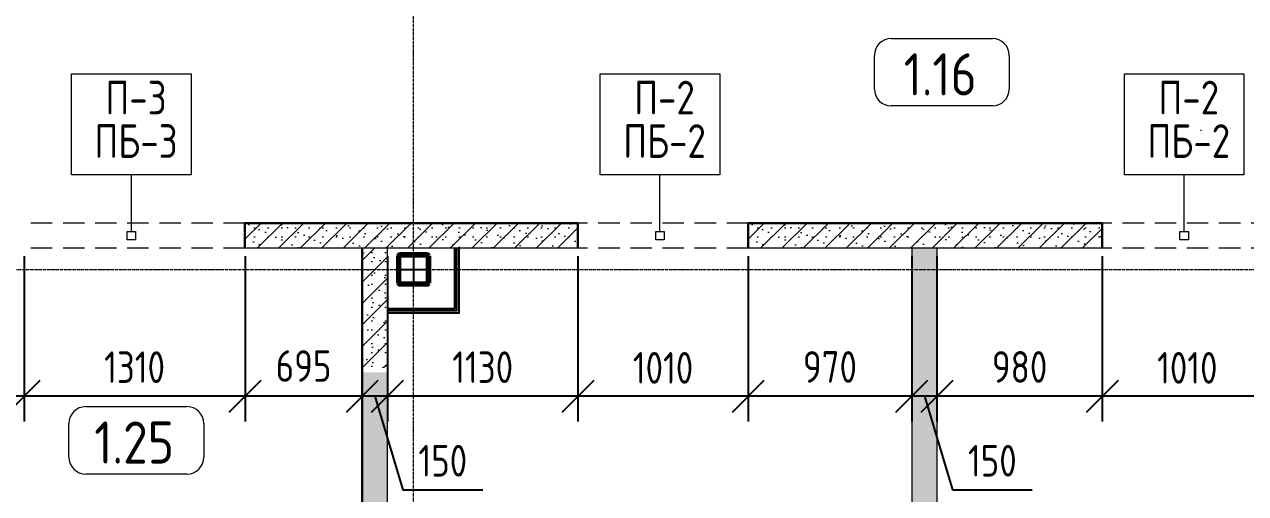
# Model space of a CAD drawing. Header units: millimetres. Extents: x -3689 to 3021565, y -698052 to -604547.
# Drawn here: x 2694788 to 2702032, y -642841 to -640056 of the extents above; entities that cross this region are included whole.
import ezdxf

# ---------------------------------------------------------------- set-up
doc = ezdxf.new("R2010")
doc.units = ezdxf.units.MM
doc.header["$PDMODE"] = 35
for name, pattern in [('_ШПТ__20_т__2_5__Линия сетки', [25, 20, -2.5, 0, -2.5]), ('CENTER', [50.8, 31.75, -6.35, 6.35, -6.35]), ('GOST2.303 5', [24, 20, -1.5, 1, -1.5]), ('невидимаяX2', [19.05, 12.7, -6.35])]:
    doc.linetypes.add(name, pattern=pattern)
doc.layers.get('0').update_dxf_attribs({"lineweight": 0})
doc.layers.get('Defpoints').update_dxf_attribs({"color": 4})
for name, color, linetype in [('_1-1_ Внутренние стены', 7, 'Continuous'), ('_4-3_ маркировка на кладочных планах АР', 7, 'Continuous'), ('Новы ГКЛ', 211, 'Continuous')]:
    doc.layers.add(name, color=color, linetype=linetype)
doc.layers.add('Вспомогательные', color=6, linetype='Continuous', plot=False)
for name, color, linetype, lineweight in [('Высотные отметки', 7, 'Continuous', 9), ('Марки помещений', 7, 'Continuous', 20), ('ОСИ', 251, 'CENTER', 18), ('Размерные', 45, 'Continuous', 15), ('Размеры', 82, 'Continuous', 9), ('Стены', 7, 'Continuous', 18), ('Стены разрез', 7, 'Continuous', 30), ('Типовые аннотации', 7, 'Continuous', 18)]:
    doc.layers.add(name, color=color, linetype=linetype, lineweight=lineweight)
doc.styles.add('GOST Common_1', font='GOST_Common.ttf', dxfattribs={"width": 0.9, "height": 210})
doc.styles.add('ГОСТ 2.304', font='CS_Gost2304.shx')
doc.styles.add('стиль1', font='isocpeur.ttf')
doc.dimstyles.new('СПДС', dxfattribs={"dimscale": 100, "dimtxt": 2.5, "dimasz": 2.5, "dimexe": 2, "dimexo": 0.625, "dimgap": 1, "dimtad": 1, "dimdec": 0, "dimtxsty": 'ГОСТ 2.304', "dimblk": 'OBLIQUE', "dimblk1": 'OBLIQUE', "dimblk2": 'OBLIQUE', "dimcen": 2.5, "dimdle": 2, "dimadec": 0, "dimazin": 2, "dimtfac": 0.75, "dimtdec": 4, "dimtmove": 1, "dimatfit": 3, "dimfxl": 1, "dimtfill": 1, "dimtolj": 1, "dimarcsym": 1})

# ---------------------------------------------------------------- blocks, each defined once
blk = doc.blocks.new('050_Марка_Помещение_ОдноЗначение - Номер в прямоугольнике-676399-_О__L1_0_000_')
at = {"layer": 'Типовые аннотации', "lineweight": 9}
for p, q in [((-3, 2), (3, 2)), ((-4, -1), (-4, 1)), ((4, 1), (4, -1)), ((3, -2), (-3, -2))]:
    blk.add_line(p, q, dxfattribs=at)
for centre, start, end in [((-3, 1), 90, 180), ((3, 1), 360, 90), ((-3, -1), 180, 270), ((3, -1), 270, 0)]:
    blk.add_arc(centre, 1, start, end, dxfattribs=at)
blk = doc.blocks.new('к4')
at = {"color": 0, "linetype": 'Continuous', "lineweight": 60, "ltscale": 150}
for p, q in [((4150607.8, 536606.2), (4150607.8, 536766.2)), ((4150612.8, 536606.2), (4150612.8, 536766.2)), ((4150617.8, 536776.2), (4150777.8, 536776.2)), ((4150617.8, 536771.2), (4150777.8, 536771.2)), ((4150782.8, 536766.2), (4150782.8, 536606.2)), ((4150787.8, 536766.2), (4150787.8, 536606.2)), ((4150777.8, 536601.2), (4150617.8, 536601.2)), ((4150777.8, 536596.2), (4150617.8, 536596.2))]:
    blk.add_line(p, q, dxfattribs=at)
at = {"color": 0, "linetype": 'GOST2.303 5', "lineweight": 25, "ltscale": 150}
for p, q in [((4150697.8, 536778.2), (4150697.8, 536594.2)), ((4150605.8, 536686.2), (4150789.8, 536686.2))]:
    blk.add_line(p, q, dxfattribs=at)
at = {"color": 0, "linetype": 'Continuous', "lineweight": 60, "ltscale": 150}
for centre, radius, start, end in [((4150617.8, 536766.2), 10, 90, 180), ((4150617.8, 536766.2), 5, 90, 180), ((4150777.8, 536766.2), 10, 0, 90), ((4150777.8, 536766.2), 5, 0, 90), ((4150617.8, 536606.2), 10, 180, 270), ((4150617.8, 536606.2), 5, 180, 270), ((4150777.8, 536606.2), 5, 270, 0), ((4150777.8, 536606.2), 10, 270, 0)]:
    blk.add_arc(centre, radius, start, end, dxfattribs=at)
at = {"layer": 'Вспомогательные', "color": 0, "ltscale": 10}
blk.add_line((4150612.8, 536686.2), (4150782.8, 536686.2), dxfattribs=at)
blk = doc.blocks.new('_Oblique')
at = {"color": 0, "linetype": 'ByBlock', "lineweight": -2}
blk.add_line((-0.5, -0.5), (0.5, 0.5), dxfattribs=at)
blk = doc.blocks.new('*D447')
at = {"layer": 'Defpoints', "color": 0, "ltscale": 75, "transparency": 16777216}
for p in [(2701181.8, -641385.6), (2702191.8, -641385.6), (2701181.8, -642263.7)]:
    blk.add_point(p, dxfattribs=at)
at = {"layer": 'Размеры', "color": 0, "lineweight": -2, "ltscale": 75, "transparency": 16777216}
for p, q in [((2701181.8, -641432.4), (2701181.8, -642413.7)), ((2702191.8, -641432.4), (2702191.8, -642413.7)), ((2702341.8, -642263.7), (2701031.8, -642263.7))]:
    blk.add_line(p, q, dxfattribs=at)
at = {"layer": 'Размеры', "color": 0, "lineweight": -2, "ltscale": 75, "transparency": 16777216, "xscale": 187.5, "yscale": 187.5, "zscale": 187.5, "rotation": 180}
blk.add_blockref('_Oblique', (2701181.8, -642263.7), dxfattribs=at)
at = {"layer": 'Размеры', "color": 0, "lineweight": -2, "ltscale": 75, "transparency": 16777216, "xscale": 187.5, "yscale": 187.5, "zscale": 187.5}
blk.add_blockref('_Oblique', (2702191.8, -642263.7), dxfattribs=at)
at = {"layer": 'Размеры', "color": 0, "ltscale": 75, "transparency": 16777216, "insert": (2701686.8, -642095), "char_height": 187.5, "attachment_point": 5, "style": 'ГОСТ 2.304', "bg_fill": 3, "box_fill_scale": 1.1, "bg_fill_color": 256, "bg_fill_true_color": 13158600, "bg_fill_transparency": 0}
blk.add_mtext('\\A1;1010', dxfattribs=at)
blk = doc.blocks.new('*D448')
at = {"layer": 'Defpoints', "color": 0, "ltscale": 75, "transparency": 16777216}
for p in [(2700201.8, -641385.6), (2701181.8, -641385.6), (2700201.8, -642263.7)]:
    blk.add_point(p, dxfattribs=at)
at = {"layer": 'Размеры', "color": 0, "lineweight": -2, "ltscale": 75, "transparency": 16777216}
for p, q in [((2700201.8, -641432.4), (2700201.8, -642413.7)), ((2701181.8, -641432.4), (2701181.8, -642413.7)), ((2701331.8, -642263.7), (2700051.8, -642263.7))]:
    blk.add_line(p, q, dxfattribs=at)
at = {"layer": 'Размеры', "color": 0, "lineweight": -2, "ltscale": 75, "transparency": 16777216, "xscale": 187.5, "yscale": 187.5, "zscale": 187.5, "rotation": 180}
blk.add_blockref('_Oblique', (2700201.8, -642263.7), dxfattribs=at)
at = {"layer": 'Размеры', "color": 0, "lineweight": -2, "ltscale": 75, "transparency": 16777216, "xscale": 187.5, "yscale": 187.5, "zscale": 187.5}
blk.add_blockref('_Oblique', (2701181.8, -642263.7), dxfattribs=at)
at = {"layer": 'Размеры', "color": 0, "ltscale": 75, "transparency": 16777216, "insert": (2700691.8, -642089.6), "char_height": 187.5, "attachment_point": 5, "style": 'ГОСТ 2.304', "bg_fill": 3, "box_fill_scale": 1.1, "bg_fill_color": 256, "bg_fill_true_color": 13158600, "bg_fill_transparency": 0}
blk.add_mtext('\\A1;980', dxfattribs=at)
blk = doc.blocks.new('*D449')
at = {"layer": 'Defpoints', "color": 0, "ltscale": 75, "transparency": 16777216}
for p in [(2700051.8, -641385.6), (2700201.8, -641385.6), (2700051.8, -642263.7)]:
    blk.add_point(p, dxfattribs=at)
at = {"layer": 'Размеры', "color": 0, "lineweight": -2, "ltscale": 75, "transparency": 16777216}
for p, q in [((2700051.8, -641432.4), (2700051.8, -642413.7)), ((2700201.8, -641432.4), (2700201.8, -642413.7)), ((2700351.8, -642263.7), (2699901.8, -642263.7)), ((2700126.8, -642263.7), (2700293.4, -642819.1)), ((2700293.4, -642819.1), (2700766.8, -642819.1))]:
    blk.add_line(p, q, dxfattribs=at)
at = {"layer": 'Размеры', "color": 0, "lineweight": -2, "ltscale": 75, "transparency": 16777216, "xscale": 187.5, "yscale": 187.5, "zscale": 187.5, "rotation": 180}
blk.add_blockref('_Oblique', (2700051.8, -642263.7), dxfattribs=at)
at = {"layer": 'Размеры', "color": 0, "lineweight": -2, "ltscale": 75, "transparency": 16777216, "xscale": 187.5, "yscale": 187.5, "zscale": 187.5}
blk.add_blockref('_Oblique', (2700201.8, -642263.7), dxfattribs=at)
at = {"layer": 'Размеры', "color": 0, "ltscale": 75, "transparency": 16777216, "insert": (2700530.1, -642646.5), "char_height": 187.5, "attachment_point": 5, "style": 'ГОСТ 2.304', "bg_fill": 3, "box_fill_scale": 1.1, "bg_fill_color": 256, "bg_fill_true_color": 13158600, "bg_fill_transparency": 0}
blk.add_mtext('\\A1;150', dxfattribs=at)
blk = doc.blocks.new('*D450')
at = {"layer": 'Defpoints', "color": 0, "ltscale": 75, "transparency": 16777216}
for p in [(2699081.8, -641385.6), (2700051.8, -641385.6), (2699081.8, -642263.7)]:
    blk.add_point(p, dxfattribs=at)
at = {"layer": 'Размеры', "color": 0, "lineweight": -2, "ltscale": 75, "transparency": 16777216}
for p, q in [((2699081.8, -641432.4), (2699081.8, -642413.7)), ((2700051.8, -641432.4), (2700051.8, -642413.7)), ((2700201.8, -642263.7), (2698931.8, -642263.7))]:
    blk.add_line(p, q, dxfattribs=at)
at = {"layer": 'Размеры', "color": 0, "lineweight": -2, "ltscale": 75, "transparency": 16777216, "xscale": 187.5, "yscale": 187.5, "zscale": 187.5, "rotation": 180}
blk.add_blockref('_Oblique', (2699081.8, -642263.7), dxfattribs=at)
at = {"layer": 'Размеры', "color": 0, "lineweight": -2, "ltscale": 75, "transparency": 16777216, "xscale": 187.5, "yscale": 187.5, "zscale": 187.5}
blk.add_blockref('_Oblique', (2700051.8, -642263.7), dxfattribs=at)
at = {"layer": 'Размеры', "color": 0, "ltscale": 75, "transparency": 16777216, "insert": (2699566.8, -642089.6), "char_height": 187.5, "attachment_point": 5, "style": 'ГОСТ 2.304', "bg_fill": 3, "box_fill_scale": 1.1, "bg_fill_color": 256, "bg_fill_true_color": 13158600, "bg_fill_transparency": 0}
blk.add_mtext('\\A1;970', dxfattribs=at)
blk = doc.blocks.new('*D451')
at = {"layer": 'Defpoints', "color": 0, "ltscale": 75, "transparency": 16777216}
for p in [(2698071.8, -641385.6), (2699081.8, -641385.6), (2698071.8, -642263.7)]:
    blk.add_point(p, dxfattribs=at)
at = {"layer": 'Размеры', "color": 0, "lineweight": -2, "ltscale": 75, "transparency": 16777216}
for p, q in [((2698071.8, -641432.4), (2698071.8, -642413.7)), ((2699081.8, -641432.4), (2699081.8, -642413.7)), ((2699231.8, -642263.7), (2697921.8, -642263.7))]:
    blk.add_line(p, q, dxfattribs=at)
at = {"layer": 'Размеры', "color": 0, "lineweight": -2, "ltscale": 75, "transparency": 16777216, "xscale": 187.5, "yscale": 187.5, "zscale": 187.5, "rotation": 180}
blk.add_blockref('_Oblique', (2698071.8, -642263.7), dxfattribs=at)
at = {"layer": 'Размеры', "color": 0, "lineweight": -2, "ltscale": 75, "transparency": 16777216, "xscale": 187.5, "yscale": 187.5, "zscale": 187.5}
blk.add_blockref('_Oblique', (2699081.8, -642263.7), dxfattribs=at)
at = {"layer": 'Размеры', "color": 0, "ltscale": 75, "transparency": 16777216, "insert": (2698576.8, -642095), "char_height": 187.5, "attachment_point": 5, "style": 'ГОСТ 2.304', "bg_fill": 3, "box_fill_scale": 1.1, "bg_fill_color": 256, "bg_fill_true_color": 13158600, "bg_fill_transparency": 0}
blk.add_mtext('\\A1;1010', dxfattribs=at)
blk = doc.blocks.new('*D452')
at = {"layer": 'Defpoints', "color": 0, "ltscale": 75, "transparency": 16777216}
for p in [(2696941.8, -641385.6), (2698071.8, -641385.6), (2696941.8, -642263.7)]:
    blk.add_point(p, dxfattribs=at)
at = {"layer": 'Размеры', "color": 0, "lineweight": -2, "ltscale": 75, "transparency": 16777216}
for p, q in [((2696941.8, -641432.4), (2696941.8, -642413.7)), ((2698071.8, -641432.4), (2698071.8, -642413.7)), ((2698221.8, -642263.7), (2696791.8, -642263.7))]:
    blk.add_line(p, q, dxfattribs=at)
at = {"layer": 'Размеры', "color": 0, "lineweight": -2, "ltscale": 75, "transparency": 16777216, "xscale": 187.5, "yscale": 187.5, "zscale": 187.5, "rotation": 180}
blk.add_blockref('_Oblique', (2696941.8, -642263.7), dxfattribs=at)
at = {"layer": 'Размеры', "color": 0, "lineweight": -2, "ltscale": 75, "transparency": 16777216, "xscale": 187.5, "yscale": 187.5, "zscale": 187.5}
blk.add_blockref('_Oblique', (2698071.8, -642263.7), dxfattribs=at)
at = {"layer": 'Размеры', "color": 0, "ltscale": 75, "transparency": 16777216, "insert": (2697506.8, -642091.1), "char_height": 187.5, "attachment_point": 5, "style": 'ГОСТ 2.304', "bg_fill": 3, "box_fill_scale": 1.1, "bg_fill_color": 256, "bg_fill_true_color": 13158600, "bg_fill_transparency": 0}
blk.add_mtext('\\A1;1130', dxfattribs=at)
blk = doc.blocks.new('*D453')
at = {"layer": 'Defpoints', "color": 0, "ltscale": 75, "transparency": 16777216}
for p in [(2696791.8, -641385.6), (2696941.8, -641385.6), (2696791.8, -642263.7)]:
    blk.add_point(p, dxfattribs=at)
at = {"layer": 'Размеры', "color": 0, "lineweight": -2, "ltscale": 75, "transparency": 16777216}
for p, q in [((2696791.8, -641432.4), (2696791.8, -642413.7)), ((2696941.8, -641432.4), (2696941.8, -642413.7)), ((2697091.8, -642263.7), (2696641.8, -642263.7)), ((2696866.8, -642263.7), (2697033.4, -642819.1)), ((2697033.4, -642819.1), (2697506.8, -642819.1))]:
    blk.add_line(p, q, dxfattribs=at)
at = {"layer": 'Размеры', "color": 0, "lineweight": -2, "ltscale": 75, "transparency": 16777216, "xscale": 187.5, "yscale": 187.5, "zscale": 187.5, "rotation": 180}
blk.add_blockref('_Oblique', (2696791.8, -642263.7), dxfattribs=at)
at = {"layer": 'Размеры', "color": 0, "lineweight": -2, "ltscale": 75, "transparency": 16777216, "xscale": 187.5, "yscale": 187.5, "zscale": 187.5}
blk.add_blockref('_Oblique', (2696941.8, -642263.7), dxfattribs=at)
at = {"layer": 'Размеры', "color": 0, "ltscale": 75, "transparency": 16777216, "insert": (2697270.1, -642646.5), "char_height": 187.5, "attachment_point": 5, "style": 'ГОСТ 2.304', "bg_fill": 3, "box_fill_scale": 1.1, "bg_fill_color": 256, "bg_fill_true_color": 13158600, "bg_fill_transparency": 0}
blk.add_mtext('\\A1;150', dxfattribs=at)
blk = doc.blocks.new('*D454')
at = {"layer": 'Defpoints', "color": 0, "ltscale": 75, "transparency": 16777216}
for p in [(2696096.8, -641385.6), (2696791.8, -641385.6), (2696096.8, -642263.7)]:
    blk.add_point(p, dxfattribs=at)
at = {"layer": 'Размеры', "color": 0, "lineweight": -2, "ltscale": 75, "transparency": 16777216}
for p, q in [((2696096.8, -641432.4), (2696096.8, -642413.7)), ((2696791.8, -641432.4), (2696791.8, -642413.7)), ((2696941.8, -642263.7), (2695946.8, -642263.7))]:
    blk.add_line(p, q, dxfattribs=at)
at = {"layer": 'Размеры', "color": 0, "lineweight": -2, "ltscale": 75, "transparency": 16777216, "xscale": 187.5, "yscale": 187.5, "zscale": 187.5, "rotation": 180}
blk.add_blockref('_Oblique', (2696096.8, -642263.7), dxfattribs=at)
at = {"layer": 'Размеры', "color": 0, "lineweight": -2, "ltscale": 75, "transparency": 16777216, "xscale": 187.5, "yscale": 187.5, "zscale": 187.5}
blk.add_blockref('_Oblique', (2696791.8, -642263.7), dxfattribs=at)
at = {"layer": 'Размеры', "color": 0, "ltscale": 75, "transparency": 16777216, "insert": (2696444.3, -642084.1), "char_height": 187.5, "attachment_point": 5, "style": 'ГОСТ 2.304', "bg_fill": 3, "box_fill_scale": 1.1, "bg_fill_color": 256, "bg_fill_true_color": 13158600, "bg_fill_transparency": 0}
blk.add_mtext('\\A1;695', dxfattribs=at)
blk = doc.blocks.new('*D455')
at = {"layer": 'Defpoints', "color": 0, "ltscale": 75, "transparency": 16777216}
for p in [(2694786.8, -641385.6), (2696096.8, -641385.6), (2694786.8, -642263.7)]:
    blk.add_point(p, dxfattribs=at)
at = {"layer": 'Размеры', "color": 0, "lineweight": -2, "ltscale": 75, "transparency": 16777216}
for p, q in [((2694786.8, -641432.4), (2694786.8, -642413.7)), ((2696096.8, -641432.4), (2696096.8, -642413.7)), ((2696246.8, -642263.7), (2694636.8, -642263.7))]:
    blk.add_line(p, q, dxfattribs=at)
at = {"layer": 'Размеры', "color": 0, "lineweight": -2, "ltscale": 75, "transparency": 16777216, "xscale": 187.5, "yscale": 187.5, "zscale": 187.5, "rotation": 180}
blk.add_blockref('_Oblique', (2694786.8, -642263.7), dxfattribs=at)
at = {"layer": 'Размеры', "color": 0, "lineweight": -2, "ltscale": 75, "transparency": 16777216, "xscale": 187.5, "yscale": 187.5, "zscale": 187.5}
blk.add_blockref('_Oblique', (2696096.8, -642263.7), dxfattribs=at)
at = {"layer": 'Размеры', "color": 0, "ltscale": 75, "transparency": 16777216, "insert": (2695441.8, -642091.1), "char_height": 187.5, "attachment_point": 5, "style": 'ГОСТ 2.304', "bg_fill": 3, "box_fill_scale": 1.1, "bg_fill_color": 256, "bg_fill_true_color": 13158600, "bg_fill_transparency": 0}
blk.add_mtext('\\A1;1310', dxfattribs=at)
blk = doc.blocks.new('*D456')
at = {"layer": 'Defpoints', "color": 0, "ltscale": 75, "transparency": 16777216}
for p in [(2693996.8, -641385.6), (2694786.8, -641385.6), (2693996.8, -642263.7)]:
    blk.add_point(p, dxfattribs=at)
at = {"layer": 'Размеры', "color": 0, "lineweight": -2, "ltscale": 75, "transparency": 16777216}
for p, q in [((2693996.8, -641432.4), (2693996.8, -642413.7)), ((2694786.8, -641432.4), (2694786.8, -642413.7)), ((2694936.8, -642263.7), (2693846.8, -642263.7))]:
    blk.add_line(p, q, dxfattribs=at)
at = {"layer": 'Размеры', "color": 0, "lineweight": -2, "ltscale": 75, "transparency": 16777216, "xscale": 187.5, "yscale": 187.5, "zscale": 187.5, "rotation": 180}
blk.add_blockref('_Oblique', (2693996.8, -642263.7), dxfattribs=at)
at = {"layer": 'Размеры', "color": 0, "lineweight": -2, "ltscale": 75, "transparency": 16777216, "xscale": 187.5, "yscale": 187.5, "zscale": 187.5}
blk.add_blockref('_Oblique', (2694786.8, -642263.7), dxfattribs=at)
at = {"layer": 'Размеры', "color": 0, "ltscale": 75, "transparency": 16777216, "insert": (2694391.8, -642089.6), "char_height": 187.5, "attachment_point": 5, "style": 'ГОСТ 2.304', "bg_fill": 3, "box_fill_scale": 1.1, "bg_fill_color": 256, "bg_fill_true_color": 13158600, "bg_fill_transparency": 0}
blk.add_mtext('\\A1;790', dxfattribs=at)

msp = doc.modelspace()

# ---------------------------------------------------------------- linework, layer by layer
for p, q in [((2698071.7647, -641315.5597), (2698071.7647, -641335.5597)), ((2699081.7647, -641335.5597), (2699081.7647, -641315.5597)), ((2700051.7647, -641385.5597), (2700051.7647, -647656.5597)), ((2700201.7647, -641385.5597), (2700201.7647, -647656.5597))]:
    msp.add_line(p, q)
at = {"layer": '_4-3_ маркировка на кладочных планах АР', "color": 94, "linetype": 'Continuous', "lineweight": 0}
for p, q in [((2695068.529, -640348.7647), (2695777.8885, -640348.7647)), ((2695068.529, -640948.7647), (2695068.529, -640348.7647)), ((2695777.8885, -640348.7647), (2695777.8885, -640948.7647)), ((2698203.529, -640348.7647), (2698912.8885, -640348.7647)), ((2698203.529, -640948.7647), (2698203.529, -640348.7647)), ((2698912.8885, -640348.7647), (2698912.8885, -640948.7647)), ((2701313.529, -640348.7647), (2702022.8885, -640348.7647)), ((2701313.529, -640948.7647), (2701313.529, -640348.7647)), ((2702022.8885, -640348.7647), (2702022.8885, -640948.7647)), ((2695777.8885, -640948.7647), (2695068.529, -640948.7647)), ((2695423.2088, -641285.5597), (2695423.2088, -640948.7647)), ((2698912.8885, -640948.7647), (2698203.529, -640948.7647)), ((2698558.2088, -641285.5597), (2698558.2088, -640948.7647)), ((2702022.8885, -640948.7647), (2701313.529, -640948.7647)), ((2701668.2088, -641285.5597), (2701668.2088, -640948.7647)), ((2695398.2088, -641285.5597), (2695448.2088, -641285.5597)), ((2695398.2088, -641335.5597), (2695398.2088, -641285.5597)), ((2695448.2088, -641285.5597), (2695448.2088, -641335.5597)), ((2698533.2088, -641285.5597), (2698583.2088, -641285.5597)), ((2698533.2088, -641335.5597), (2698533.2088, -641285.5597)), ((2698583.2088, -641285.5597), (2698583.2088, -641335.5597)), ((2701643.2088, -641285.5597), (2701693.2088, -641285.5597)), ((2701643.2088, -641335.5597), (2701643.2088, -641285.5597)), ((2701693.2088, -641285.5597), (2701693.2088, -641335.5597)), ((2695448.2088, -641335.5597), (2695398.2088, -641335.5597)), ((2698583.2088, -641335.5597), (2698533.2088, -641335.5597)), ((2701693.2088, -641335.5597), (2701643.2088, -641335.5597))]:
    msp.add_line(p, q, dxfattribs=at)
at = {"layer": 'Высотные отметки'}
msp.add_line((2701769.9362, -640686.2929), (2701765.6958, -640686.2929), dxfattribs=at)
at = {"layer": 'ОСИ', "linetype": '_ШПТ__20_т__2_5__Линия сетки'}
for p, q in [((2697096.7647, -651518.5254), (2697096.7647, -634187.5211)), ((2671454.2388, -641510.5597), (2722843.4447, -641510.5597))]:
    msp.add_line(p, q, dxfattribs=at)
at = {"layer": 'Стены', "linetype": 'невидимаяX2', "ltscale": 10}
for p, q in [((2696096.7647, -641235.5597), (2694786.7647, -641235.5597)), ((2699081.7647, -641235.5597), (2698071.7647, -641235.5597)), ((2702191.7647, -641235.5597), (2701181.7647, -641235.5597)), ((2696096.7647, -641385.5597), (2694786.7647, -641385.5597)), ((2699081.7647, -641385.5597), (2698071.7647, -641385.5597)), ((2702191.7647, -641385.5597), (2701181.7647, -641385.5597))]:
    msp.add_line(p, q, dxfattribs=at)
at = {"layer": 'Стены', "lineweight": 18}
for p, q in [((2698071.7647, -641235.5597), (2696096.7647, -641235.5597)), ((2701181.7647, -641235.5597), (2699081.7647, -641235.5597)), ((2698071.7647, -641385.5597), (2696096.7647, -641385.5597)), ((2701181.7647, -641385.5597), (2699081.7647, -641385.5597))]:
    msp.add_line(p, q, dxfattribs=at)
at = {"layer": 'Стены'}
msp.add_line((2696941.7647, -647657.5597), (2696941.7647, -641385.5597), dxfattribs=at)
at = {"layer": 'Стены разрез'}
for p, q in [((2698071.7647, -641235.5597), (2696096.7647, -641235.5597)), ((2696096.7647, -641235.5597), (2696096.7647, -641385.5597)), ((2698071.7647, -641235.5597), (2696096.7647, -641235.5597)), ((2698071.7647, -641235.5597), (2696096.7647, -641235.5597)), ((2698071.7647, -641235.5597), (2696096.7647, -641235.5597)), ((2698071.7647, -641385.5597), (2698071.7647, -641235.5597)), ((2701181.7647, -641235.5597), (2699081.7647, -641235.5597)), ((2699081.7647, -641235.5597), (2699081.7647, -641385.5597)), ((2701181.7647, -641235.5597), (2699081.7647, -641235.5597)), ((2701181.7647, -641235.5597), (2699081.7647, -641235.5597)), ((2701181.7647, -641385.5597), (2701181.7647, -641235.5597)), ((2696791.7647, -647660.5597), (2696791.7647, -641385.5597))]:
    msp.add_line(p, q, dxfattribs=at)

# ---------------------------------------------------------------- block references
at = {"layer": 'Марки помещений', "xscale": 99.99999999999993, "yscale": 99.99999999999993, "zscale": 99.99999999999993}
for p in [(2700230.3398, -640339.9357), (2695452.508, -642525.4134)]:
    msp.add_blockref('050_Марка_Помещение_ОдноЗначение - Номер в прямоугольнике-676399-_О__L1_0_000_', p, dxfattribs=at)
at = {"layer": 'Размерные', "color": 0}
msp.add_blockref('к4', (-1453601.0139, -1178196.7891), dxfattribs=at)

# ---------------------------------------------------------------- texts
at = {"layer": '_4-3_ маркировка на кладочных планах АР', "lineweight": 5, "char_height": 200, "attachment_point": 2, "style": 'стиль1'}
for s, insert in [('\\A1;\\pxqc,t0,20;{\\W0.8;П-3 \\H0.66x;\\S^  ;\\S^  ;}', (2695568.529, -640390.6947)), ('\\A1;\\pxqc,t0,20;{\\W0.8;П-2 \\H0.66x;\\S^  ;\\S^  ;}', (2698703.529, -640390.6947)), ('\\A1;\\pxqc,t0,20;{\\W0.8;П-2 \\H0.66x;\\S^  ;\\S^  ;}', (2701813.529, -640390.6947)), ('\\A1;\\pxqc,t0,20;{\\W0.8;ПБ-3 \\H0.66x;\\S^  ;\\S^  ;}', (2695568.529, -640648.7647)), ('\\A1;\\pxqc,t0,20;{\\W0.8;ПБ-2 \\H0.66x;\\S^  ;\\S^  ;}', (2698703.529, -640648.7647)), ('\\A1;\\pxqc,t0,20;{\\W0.8;ПБ-2 \\H0.66x;\\S^  ;\\S^  ;}', (2701813.529, -640648.7647))]:
    msp.add_mtext(s, dxfattribs=dict(at, insert=insert))
at = {"layer": 'Марки помещений', "lineweight": 9, "char_height": 250, "attachment_point": 1, "style": 'GOST Common_1'}
for s, insert, width in [('1.16', (2700004.2918, -640227.8233), 548.35425), ('1.25', (2695202.61, -642413.301), 606.07575)]:
    msp.add_mtext(s, dxfattribs=dict(at, insert=insert, width=width))

# ---------------------------------------------------------------- next in the draw order: dimensions: what is measured, and where the dimension line sits
at = {"layer": 'Размеры', "ltscale": 75}
dim = msp.add_linear_dim(base=(2701181.7647, -642263.7412), p1=(2702191.7647, -641385.5597), p2=(2701181.7647, -641385.5597), dimstyle='СПДС', override={"dimscale": 75}, dxfattribs=at)
dim.commit()
dim.dimension.update_dxf_attribs({"geometry": '*D447', "text_midpoint": (2701686.7647, -642094.9912)})

# ---------------------------------------------------------------- next in the draw order: dimensions: what is measured, and where the dimension line sits
dim = msp.add_linear_dim(base=(2700201.7647, -642263.7412), p1=(2701181.7647, -641385.5597), p2=(2700201.7647, -641385.5597), dimstyle='СПДС', override={"dimscale": 75}, dxfattribs=at)
dim.commit()
dim.dimension.update_dxf_attribs({"geometry": '*D448', "text_midpoint": (2700691.7647, -642089.5655)})

# ---------------------------------------------------------------- next in the draw order: dimensions: what is measured, and where the dimension line sits
dim = msp.add_linear_dim(base=(2700051.7647, -642263.7412), p1=(2700201.7647, -641385.5597), p2=(2700051.7647, -641385.5597), dimstyle='СПДС', override={"dimscale": 75}, dxfattribs=at)
dim.commit()
dim.dimension.update_dxf_attribs({"geometry": '*D449', "text_midpoint": (2700368.3846, -642646.5077)})

# ---------------------------------------------------------------- next in the draw order: dimensions: what is measured, and where the dimension line sits
dim = msp.add_linear_dim(base=(2699081.7647, -642263.7412), p1=(2700051.7647, -641385.5597), p2=(2699081.7647, -641385.5597), dimstyle='СПДС', override={"dimscale": 75}, dxfattribs=at)
dim.commit()
dim.dimension.update_dxf_attribs({"geometry": '*D450', "text_midpoint": (2699566.7647, -642089.5655)})

# ---------------------------------------------------------------- next in the draw order: hatches: boundary and pattern name
at = {"layer": '_1-1_ Внутренние стены', "linetype": 'Continuous', "lineweight": 0, "true_color": 0x000000}
h = msp.add_hatch(dxfattribs=at)
h.set_pattern_fill('ГАЗОБЕТОН_0004', color=18, style=0, pattern_type=2)
h.set_pattern_definition([(45, (2743183.48, -655053.73), (-63.63961, 63.63961), []), (90, (2743119.84, -654990.09), (-81, 0), [0, -54, 0, -81]), (155, (2743183.48, -654926.45), (34.23208, 73.41093), [0, -39.6, 0, -68.4])])
h.paths.add_polyline_path([(2700051.7647, -647656.5597), (2700051.7647, -641385.5597), (2700201.7647, -641385.5597), (2700201.7647, -647656.5597)])

# ---------------------------------------------------------------- next in the draw order: dimensions: what is measured, and where the dimension line sits
at = {"layer": 'Размеры', "ltscale": 75}
dim = msp.add_linear_dim(base=(2698071.7647, -642263.7412), p1=(2699081.7647, -641385.5597), p2=(2698071.7647, -641385.5597), dimstyle='СПДС', override={"dimscale": 75}, dxfattribs=at)
dim.commit()
dim.dimension.update_dxf_attribs({"geometry": '*D451', "text_midpoint": (2698576.7647, -642094.9912)})

# ---------------------------------------------------------------- next in the draw order: hatches: boundary and pattern name
at = {"layer": '_1-1_ Внутренние стены', "linetype": 'Continuous', "lineweight": 0, "true_color": 0x000000}
h = msp.add_hatch(dxfattribs=at)
h.set_pattern_fill('ГАЗОБЕТОН_0004', color=18, style=0, pattern_type=2)
h.set_pattern_definition([(45, (2742213.48, -651910.73), (-63.63961, 63.63961), []), (90, (2742149.84, -651847.09), (-81, 0), [0, -54, 0, -81]), (155, (2742213.48, -651783.45), (34.23208, 73.41093), [0, -39.6, 0, -68.4])])
h.paths.add_polyline_path([(2699081.7647, -641235.5597), (2699081.7647, -641385.5597), (2701181.7647, -641385.5597), (2701181.7647, -641235.5597)])

# ---------------------------------------------------------------- next in the draw order: dimensions: what is measured, and where the dimension line sits
at = {"layer": 'Размеры', "ltscale": 75}
dim = msp.add_linear_dim(base=(2696941.7647, -642263.7412), p1=(2698071.7647, -641385.5597), p2=(2696941.7647, -641385.5597), dimstyle='СПДС', override={"dimscale": 75}, dxfattribs=at)
dim.commit()
dim.dimension.update_dxf_attribs({"geometry": '*D452', "text_midpoint": (2697506.7647, -642091.1079)})

# ---------------------------------------------------------------- next in the draw order: dimensions: what is measured, and where the dimension line sits
dim = msp.add_linear_dim(base=(2696791.7647, -642263.7412), p1=(2696941.7647, -641385.5597), p2=(2696791.7647, -641385.5597), dimstyle='СПДС', override={"dimscale": 75}, dxfattribs=at)
dim.commit()
dim.dimension.update_dxf_attribs({"geometry": '*D453', "text_midpoint": (2697108.3846, -642646.5077)})

# ---------------------------------------------------------------- next in the draw order: dimensions: what is measured, and where the dimension line sits
dim = msp.add_linear_dim(base=(2696096.7647, -642263.7412), p1=(2696791.7647, -641385.5597), p2=(2696096.7647, -641385.5597), dimstyle='СПДС', override={"dimscale": 75}, dxfattribs=at)
dim.commit()
dim.dimension.update_dxf_attribs({"geometry": '*D454', "text_midpoint": (2696444.2647, -642084.1398)})

# ---------------------------------------------------------------- next in the draw order: hatches: boundary and pattern name
at = {"layer": '_1-1_ Внутренние стены', "linetype": 'Continuous', "lineweight": 0, "true_color": 0x000000}
h = msp.add_hatch(dxfattribs=at)
h.set_pattern_fill('ГАЗОБЕТОН_0004', color=18, style=0, pattern_type=2)
h.set_pattern_definition([(45, (2739923.48, -649492.73), (-63.63961, 63.63961), []), (90, (2739859.84, -649429.09), (-81, 0), [0, -54, 0, -81]), (155, (2739923.48, -649365.45), (34.23208, 73.41093), [0, -39.6, 0, -68.4])])
h.paths.add_polyline_path([(2696791.7647, -642095.5597), (2696791.7647, -641385.5597), (2696941.7647, -641385.5597), (2696941.7647, -642095.5597)])
h = msp.add_hatch(dxfattribs=at)
h.set_pattern_fill('ГАЗОБЕТОН_0004', color=18, style=0, pattern_type=2)
h.set_pattern_definition([(45, (2739923.48, -655037.73), (-63.63961, 63.63961), []), (90, (2739859.84, -654974.09), (-81, 0), [0, -54, 0, -81]), (155, (2739923.48, -654910.45), (34.23208, 73.41093), [0, -39.6, 0, -68.4])])
h.paths.add_polyline_path([(2696791.7647, -647640.5597), (2696791.7647, -642120.9194), (2696941.7647, -642120.9194), (2696941.7647, -647640.5597)])

# ---------------------------------------------------------------- next in the draw order: linework, layer by layer
at = {"layer": 'Новы ГКЛ'}
for points in [[(2696941.7647, -641767.9832), (2697366.6436, -641767.9832), (2697366.6436, -641385.5597)], [(2696941.7647, -641755.4832), (2697354.1436, -641755.4832), (2697354.1436, -641385.5597)], [(2696941.7647, -641742.9832), (2697341.6436, -641742.9832), (2697341.6436, -641385.5597)]]:
    msp.add_lwpolyline(points, dxfattribs=at)

# ---------------------------------------------------------------- next in the draw order: dimensions: what is measured, and where the dimension line sits
at = {"layer": 'Размеры', "ltscale": 75}
dim = msp.add_linear_dim(base=(2694786.7647, -642263.7412), p1=(2696096.7647, -641385.5597), p2=(2694786.7647, -641385.5597), dimstyle='СПДС', override={"dimscale": 75}, dxfattribs=at)
dim.commit()
dim.dimension.update_dxf_attribs({"geometry": '*D455', "text_midpoint": (2695441.7647, -642091.1079)})

# ---------------------------------------------------------------- next in the draw order: hatches: boundary and pattern name
at = {"layer": '_1-1_ Внутренние стены', "linetype": 'Continuous', "lineweight": 0, "true_color": 0x000000}
h = msp.add_hatch(dxfattribs=at)
h.set_pattern_fill('ГАЗОБЕТОН_0004', color=18, style=0, pattern_type=2)
h.set_pattern_definition([(45, (2739228.48, -651910.73), (-63.63961, 63.63961), []), (90, (2739164.84, -651847.09), (-81, 0), [0, -54, 0, -81]), (155, (2739228.48, -651783.45), (34.23208, 73.41093), [0, -39.6, 0, -68.4])])
h.paths.add_polyline_path([(2696096.7647, -641235.5597), (2696096.7647, -641385.5597), (2698071.7647, -641385.5597), (2698071.7647, -641235.5597)])

# ---------------------------------------------------------------- next in the draw order: dimensions: what is measured, and where the dimension line sits
at = {"layer": 'Размеры', "ltscale": 75}
dim = msp.add_linear_dim(base=(2693996.7647, -642263.7412), p1=(2694786.7647, -641385.5597), p2=(2693996.7647, -641385.5597), dimstyle='СПДС', override={"dimscale": 75}, dxfattribs=at)
dim.commit()
dim.dimension.update_dxf_attribs({"geometry": '*D456', "text_midpoint": (2694391.7647, -642089.5655)})

doc.saveas('drawing.dxf')
